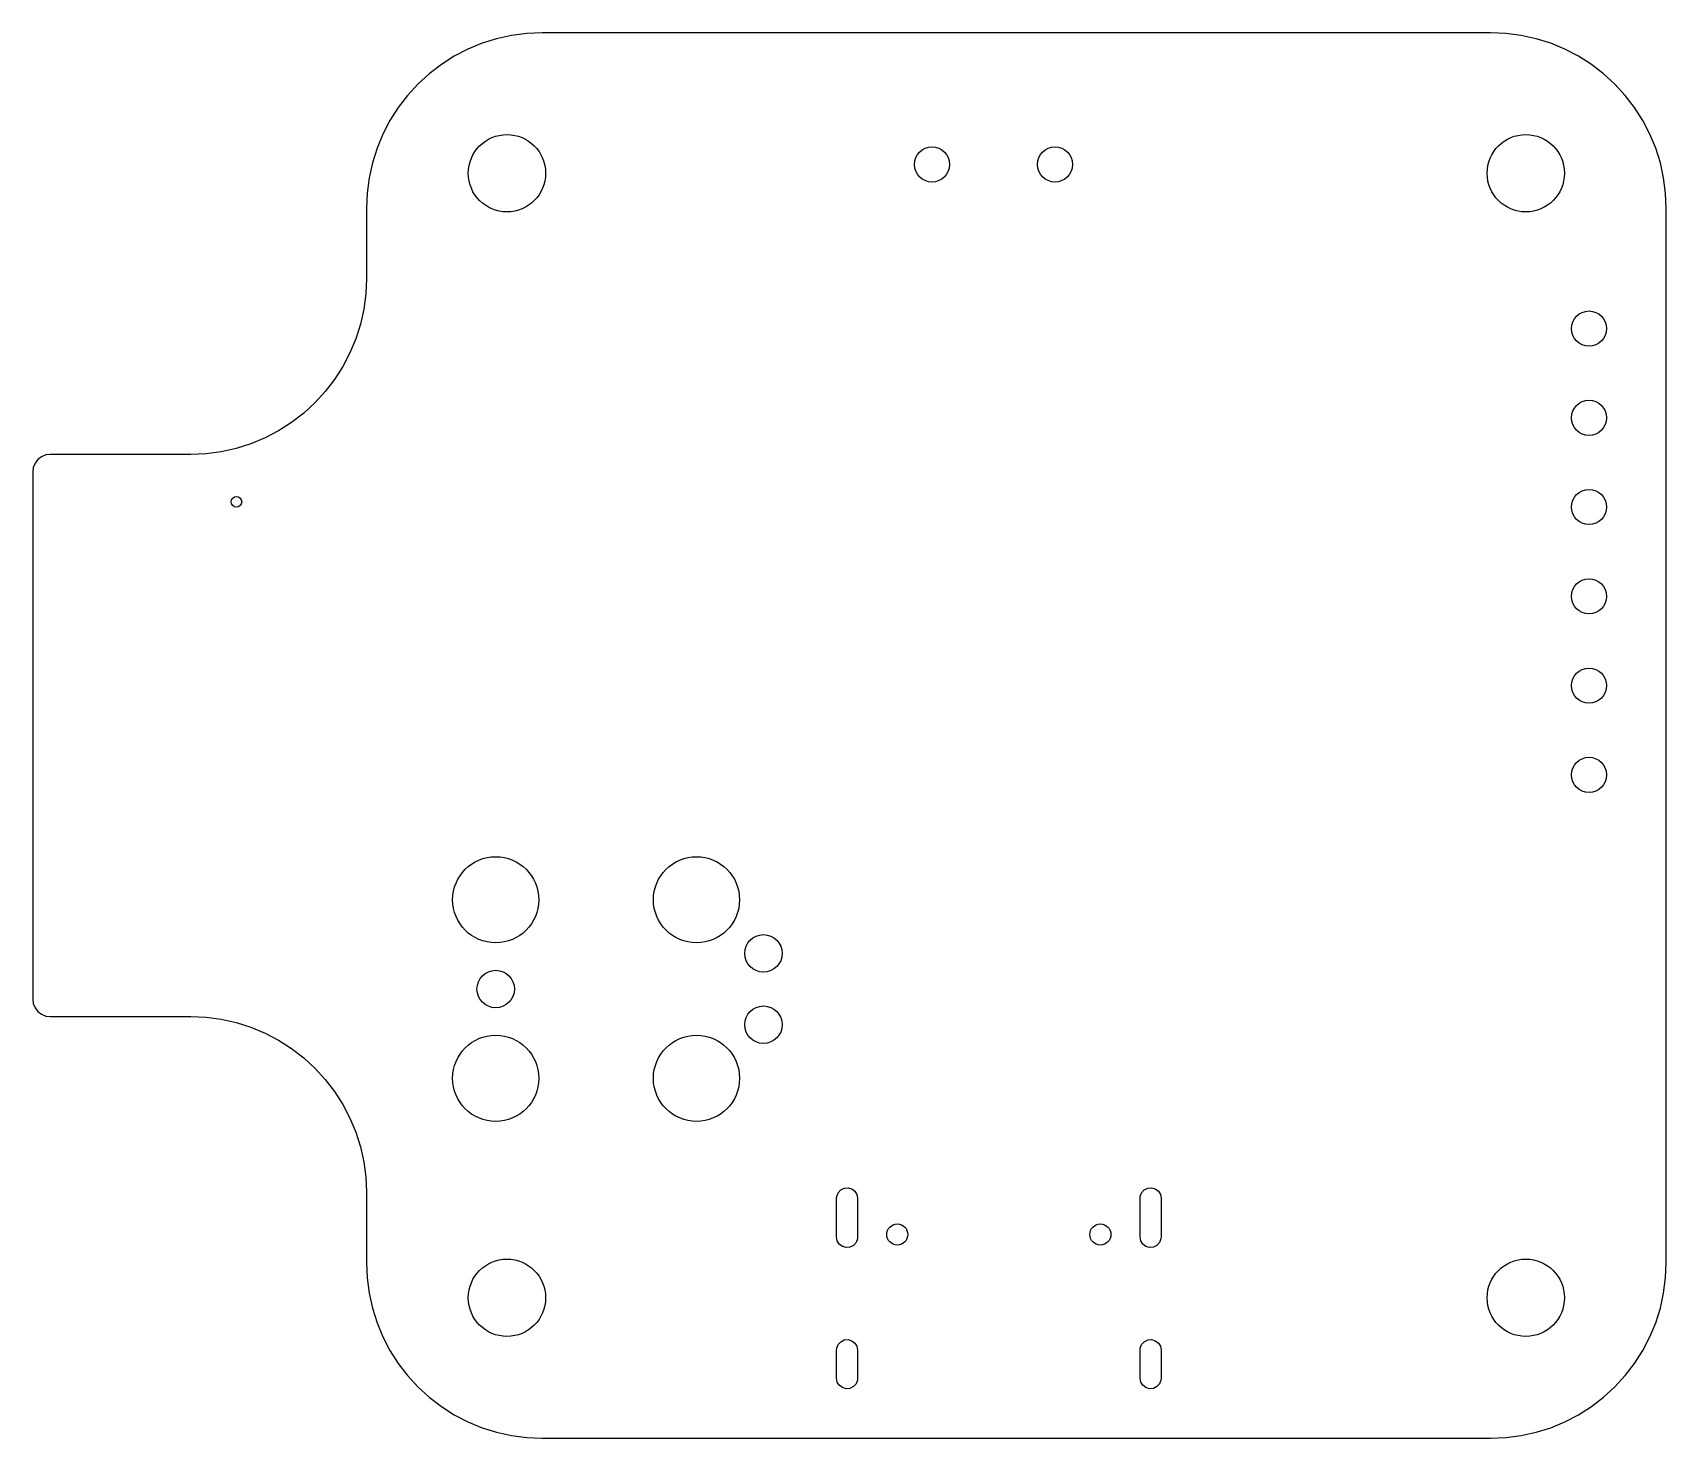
# Model space of a CAD drawing. Header units: millimetres. Extents: x -27.7 to 18.8, y -17.4 to 22.6.
import ezdxf

# ---------------------------------------------------------------- set-up
doc = ezdxf.new("R2010")
doc.units = ezdxf.units.MM
doc.layers.get('0').update_dxf_attribs({"linetype": 'CONTINUOUS'})

msp = doc.modelspace()

# ---------------------------------------------------------------- linework, layer by layer
for points in [[(-14.068241, -17.336539), (-13.635779, -17.393473), (-13.2, -17.4125), (13.8, -17.4125), (14.235779, -17.393473), (14.668241, -17.336539), (15.094095, -17.242129), (15.510101, -17.110963), (15.913091, -16.944039), (16.3, -16.742627), (16.667882, -16.50826), (17.013938, -16.242722), (17.335534, -15.948034), (17.630222, -15.626438), (17.89576, -15.280382), (18.130127, -14.9125), (18.331539, -14.525591), (18.498463, -14.122601), (18.629629, -13.706595), (18.724039, -13.280741), (18.780973, -12.848279), (18.8, -12.4125), (18.8, 17.5875), (18.780973, 18.023279), (18.724039, 18.455741), (18.629629, 18.881595), (18.498463, 19.297601), (18.331539, 19.700591), (18.130127, 20.0875), (17.89576, 20.455382), (17.630222, 20.801438), (17.335534, 21.123034), (17.013938, 21.417722), (16.667882, 21.68326), (16.3, 21.917627), (15.913091, 22.119039), (15.510101, 22.285963), (15.094095, 22.417129), (14.668241, 22.511539), (14.235779, 22.568473), (13.8, 22.5875), (-13.2, 22.5875), (-13.635779, 22.568473), (-14.068241, 22.511539), (-14.494095, 22.417129), (-14.910101, 22.285963), (-15.313091, 22.119039), (-15.7, 21.917627), (-16.067882, 21.68326), (-16.413938, 21.417722), (-16.735534, 21.123034), (-17.030222, 20.801438), (-17.29576, 20.455382), (-17.530127, 20.0875), (-17.731539, 19.700591), (-17.898463, 19.297601), (-18.029629, 18.881595), (-18.124039, 18.455741), (-18.180973, 18.023279), (-18.2, 17.5875), (-18.2, 15.5875), (-18.219027, 15.151721), (-18.275961, 14.719259), (-18.370371, 14.293405), (-18.501537, 13.877399), (-18.668461, 13.474409), (-18.869873, 13.0875), (-19.10424, 12.719618), (-19.369778, 12.373562), (-19.664466, 12.051966), (-19.986062, 11.757278), (-20.332118, 11.49174), (-20.7, 11.257373), (-21.086909, 11.055961), (-21.489899, 10.889037), (-21.905905, 10.757871), (-22.331759, 10.663461), (-22.764221, 10.606527), (-23.2, 10.5875), (-27.2, 10.5875), (-27.32941, 10.570463), (-27.45, 10.520513), (-27.553553, 10.441053), (-27.633013, 10.3375), (-27.682963, 10.21691), (-27.7, 10.0875), (-27.7, -4.912501), (-27.682963, -5.04191), (-27.633012, -5.162501), (-27.553553, -5.266054), (-27.45, -5.345513), (-27.329409, -5.395463), (-27.2, -5.412501), (-23.2, -5.4125), (-22.764221, -5.431527), (-22.331759, -5.488461), (-21.905905, -5.582871), (-21.489899, -5.714037), (-21.086909, -5.880961), (-20.7, -6.082373), (-20.332118, -6.31674), (-19.986062, -6.582278), (-19.664466, -6.876966), (-19.369778, -7.198562), (-19.10424, -7.544618), (-18.869873, -7.9125), (-18.668461, -8.299409), (-18.501537, -8.702399), (-18.370371, -9.118405), (-18.275961, -9.544259), (-18.219027, -9.976721), (-18.2, -10.4125), (-18.2, -12.4125), (-18.180973, -12.848279), (-18.124039, -13.280741), (-18.029629, -13.706595), (-17.898463, -14.122601), (-17.731539, -14.525591), (-17.530127, -14.9125), (-17.29576, -15.280382), (-17.030222, -15.626438), (-16.735534, -15.948034), (-16.413938, -16.242722), (-16.067882, -16.50826), (-15.7, -16.742627), (-15.313091, -16.944039), (-14.910101, -17.110963), (-14.494095, -17.242129)], [(-4.814892, -10.527375), (-4.775065, -10.42457), (-4.70079, -10.343095), (-4.602099, -10.293952), (-4.492319, -10.28378), (-4.386278, -10.313951), (-4.298297, -10.380391), (-4.240258, -10.474128), (-4.22, -10.5825), (-4.22, -11.6825), (-4.225108, -11.737625), (-4.264935, -11.84043), (-4.33921, -11.921905), (-4.437901, -11.971048), (-4.547681, -11.98122), (-4.653722, -11.951049), (-4.741703, -11.884609), (-4.799742, -11.790872), (-4.82, -11.6825), (-4.82, -10.5825)], [(3.825108, -10.527375), (3.864935, -10.42457), (3.93921, -10.343095), (4.037901, -10.293952), (4.147681, -10.28378), (4.253722, -10.313951), (4.341703, -10.380391), (4.399742, -10.474128), (4.42, -10.5825), (4.42, -11.6825), (4.414892, -11.737625), (4.375065, -11.84043), (4.30079, -11.921905), (4.202099, -11.971048), (4.092319, -11.98122), (3.986278, -11.951049), (3.898297, -11.884609), (3.840258, -11.790872), (3.82, -11.6825), (3.82, -10.5825)], [(-4.814892, -14.847375), (-4.775065, -14.74457), (-4.70079, -14.663095), (-4.602099, -14.613952), (-4.492319, -14.60378), (-4.386278, -14.633951), (-4.298297, -14.700391), (-4.240258, -14.794128), (-4.22, -14.9025), (-4.22, -15.7025), (-4.225108, -15.757625), (-4.264935, -15.86043), (-4.33921, -15.941905), (-4.437901, -15.991048), (-4.547681, -16.00122), (-4.653722, -15.971049), (-4.741703, -15.904609), (-4.799742, -15.810872), (-4.82, -15.7025), (-4.82, -14.9025)], [(3.825108, -14.847375), (3.864935, -14.74457), (3.93921, -14.663095), (4.037901, -14.613952), (4.147681, -14.60378), (4.253722, -14.633951), (4.341703, -14.700391), (4.399742, -14.794128), (4.42, -14.9025), (4.42, -15.7025), (4.414892, -15.757625), (4.375065, -15.86043), (4.30079, -15.941905), (4.202099, -15.991048), (4.092319, -16.00122), (3.986278, -15.971049), (3.898297, -15.904609), (3.840258, -15.810872), (3.82, -15.7025), (3.82, -14.9025)]]:
    msp.add_lwpolyline(points, close=True)
for centre, radius in [((-14.2, 18.5875), 1.1), ((14.8, 18.5875), 1.1), ((-2.1, 18.8375), 0.5), ((1.4, 18.8375), 0.5), ((16.6, 14.1675), 0.5), ((16.6, 11.6275), 0.5), ((-21.9, 9.2375), 0.15), ((16.6, 9.0875), 0.5), ((16.6, 6.5475), 0.5), ((16.6, 4.0075), 0.5), ((16.6, 1.4675), 0.5), ((-14.52, -2.0875), 1.22555), ((-8.805, -2.0875), 1.22555), ((-6.9, -3.6125), 0.5334), ((-14.52, -4.6275), 0.5334), ((-6.9, -5.6425), 0.5334), ((-14.52, -7.1675), 1.22555), ((-8.805, -7.1675), 1.22555), ((-3.09, -11.6125), 0.3), ((2.69, -11.6125), 0.3), ((-14.2, -13.4125), 1.1), ((14.8, -13.4125), 1.1)]:
    msp.add_circle(centre, radius)

doc.saveas('drawing.dxf')
